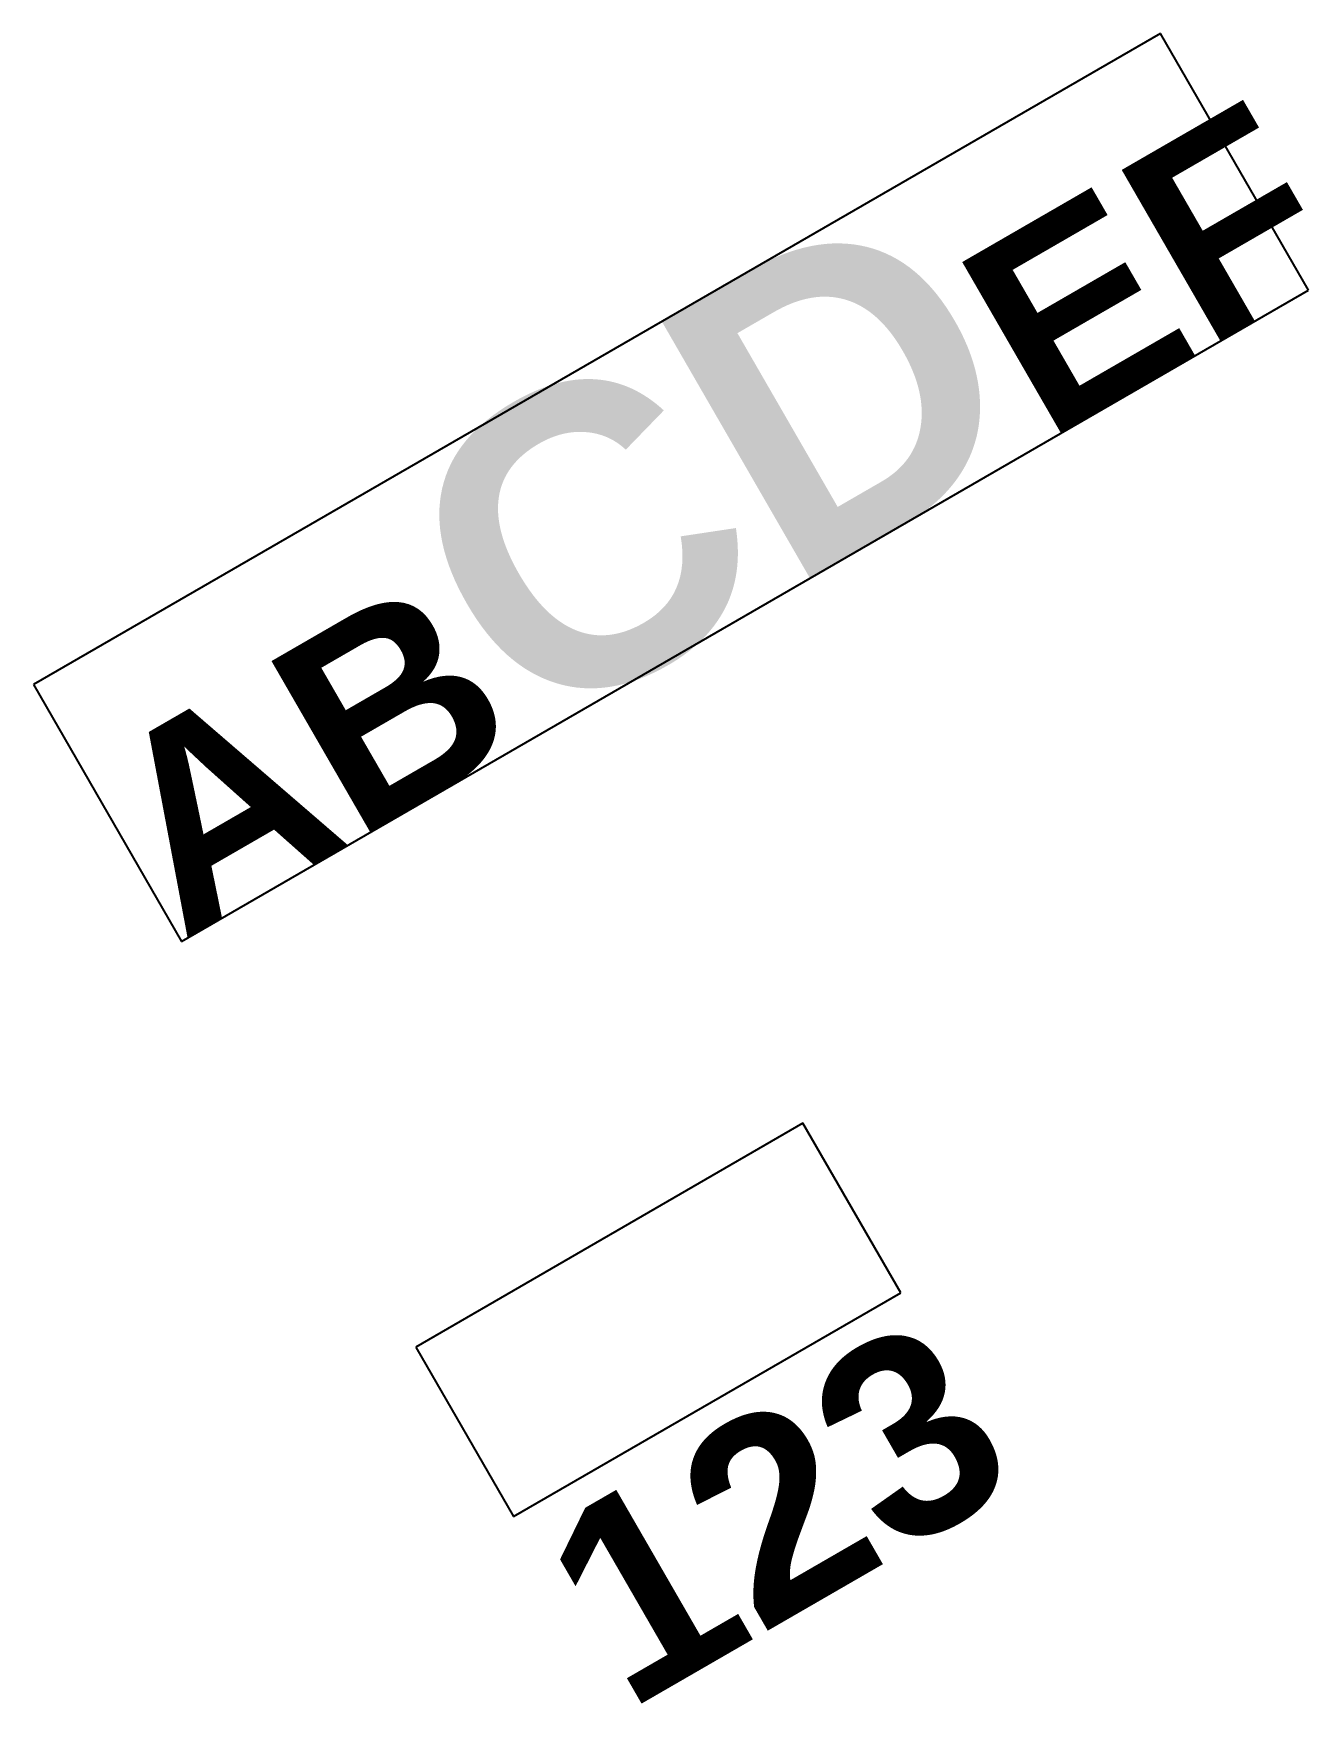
# Model space of a CAD drawing. Header units: millimetres. Extents: x -30 to 34.5, y -41.5 to 42.9.
import ezdxf

# ---------------------------------------------------------------- set-up
doc = ezdxf.new("R2010")
doc.units = ezdxf.units.MM
doc.layers.get('0').update_dxf_attribs({"lineweight": 25, "true_color": 0xffffff})
doc.styles.add('textstyle0', font='')
doc.styles.get('textstyle0').set_extended_font_data('Arial Rounded MT Bold')

msp = doc.modelspace()

# ---------------------------------------------------------------- linework, layer by layer
for p, q in [((27.013, 42.916), (-30, 10)), ((34.513, 29.926), (27.013, 42.916)), ((-22.5, -2.99), (34.513, 29.926)), ((-30, 10), (-22.5, -2.99)), ((8.929, -12.191), (-10.66, -23.501)), ((13.879, -20.764), (8.929, -12.191)), ((-5.711, -32.074), (13.879, -20.764)), ((-10.66, -23.501), (-5.711, -32.074))]:
    msp.add_line(p, q)

# ---------------------------------------------------------------- texts
at = {"insert": (-30, 10), "char_height": 10, "attachment_point": 1, "rotation": 30, "line_spacing_factor": 2, "style": 'textstyle0'}
msp.add_mtext('AB\\C3;\\H15;CD\\C1;\\H10;EF\\P123', dxfattribs=at)

doc.saveas('drawing.dxf')
